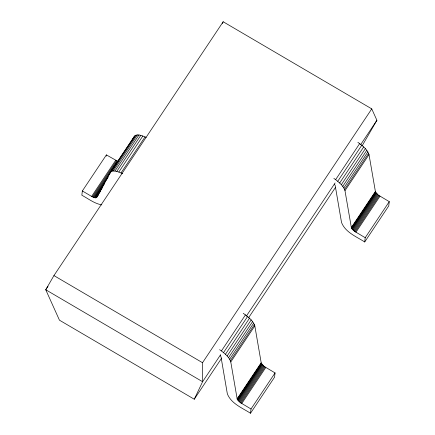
<?xml version="1.0" encoding="UTF-8"?>
<svg xmlns="http://www.w3.org/2000/svg" width="435" height="435" viewBox="0 0 435 435"><rect width="100%" height="100%" fill="white"/><g stroke="black" fill="none" stroke-linecap="round" stroke-linejoin="round"><path stroke-width="0.65" d="M117.945 161.423L106.396 154.903L82.351 190.96L81.84 195.223C88.321 198.697 94.411 203.618 101.844 204.901M106.249 156.121L106.396 154.903M220.257 355.422L221.002 356.863L227.326 393.767C231.121 403.637 242.284 407.954 250.506 413.25L251.017 408.987L275.056 372.925L264.262 366.482L261.277 363.236L254.818 325.902C253.029 320.274 247.803 316.62 243.236 313.303M275.056 372.925L274.55 377.188L250.506 413.25M334.455 184.135L335.2 185.576L341.529 222.481C345.319 232.355 356.482 236.667 364.709 241.963L365.215 237.7L389.26 201.644L378.461 195.195L375.476 191.955L369.021 154.615C367.298 149.167 362.301 145.573 357.88 142.332M389.26 201.644L388.749 205.907L364.709 241.963M222.318 23.539L223.171 21.75L371.756 108.875L376.9 120.288L362.11 145.861M223.171 21.75L53.935 275.583L45.74 289.748L59.454 320.182L194.26 399.227L202.596 381.723L220.665 354.617M146.198 137.406C142.74 136.079 137.716 133.197 134.469 136.204L110.425 172.265L96.7 197.408C95.178 198.572 93.085 197.066 91.627 196.397L82.351 190.96M132.235 140.298L134.469 136.204M91.627 196.397L115.666 160.341M92.405 196.827L116.449 160.771M93.172 197.191L117.211 161.129M110.425 172.265L135.095 135.508M93.906 197.479L114.943 165.931M115.694 164.8L117.57 161.983M111.05 171.569L112.029 171.129L136.068 135.073M94.585 197.691L106.232 180.226M106.983 179.095L108.108 177.404M95.2 197.811L104.215 184.288M112.029 171.129L113.328 170.96L137.368 134.899M95.733 197.843L102.116 188.268M96.162 197.789L100.295 191.59M96.488 197.642L98.576 194.592M113.328 170.96L114.916 171.058L138.961 134.997M114.916 171.058L116.759 171.428L140.799 135.367M116.759 171.428L118.804 172.053L142.849 135.992M118.804 172.053L121.006 172.923L145.051 136.862M48.002 286.36L45.74 289.748L202.596 381.723L202.52 362.708L371.756 108.875M251.017 408.987L240.218 402.544L237.233 399.297L230.778 361.958C229.37 357.184 225.151 353.932 221.431 350.936L245.476 314.875M365.215 237.7L354.422 231.257L351.437 228.011L344.977 190.677C343.568 185.903 339.354 182.646 335.635 179.65L359.674 143.588M246.264 316.223L335.113 182.966M360.713 144.567L376.9 120.288M223.541 352.589L247.58 316.528M337.739 181.303L361.784 145.246M194.26 399.227L221.752 358M248.488 317.898L335.472 187.436M225.46 354.291L249.5 318.23M339.659 183.004L363.703 146.943M227.141 355.988L251.185 319.932M341.344 184.706L365.384 148.645M228.549 357.646L252.588 321.59M342.747 186.365L366.792 150.303M229.636 359.223L253.681 323.161M343.84 187.936L367.879 151.875M230.387 360.669L254.431 324.613M344.591 189.388L368.63 153.327M230.778 361.958L254.818 325.902M344.977 190.677L369.021 154.615M237.108 398.868L261.147 362.806M351.306 227.581L375.351 191.525M237.233 399.297L261.277 363.236M351.437 228.011L375.476 191.955M237.483 399.781L261.527 363.72M351.687 228.495L375.726 192.433M237.847 400.303L261.892 364.247M352.051 229.022L376.09 192.961M238.315 400.858L262.359 364.796M352.519 229.571L376.558 193.515M238.88 401.423L262.919 365.362M353.079 230.137L377.123 194.081M239.516 401.989L263.561 365.933M353.72 230.708L377.759 194.646M240.218 402.544L264.262 366.482M354.422 231.257L378.461 195.195M240.968 403.066L265.007 367.004M355.167 231.779L379.211 195.723M241.74 403.549L265.785 367.488M355.939 232.263L379.983 196.201M121.006 172.923L122.73 173.739M53.935 275.583L202.52 362.708M333.841 178.393L335.635 179.65M219.637 349.675L221.431 350.936"/></g></svg>
